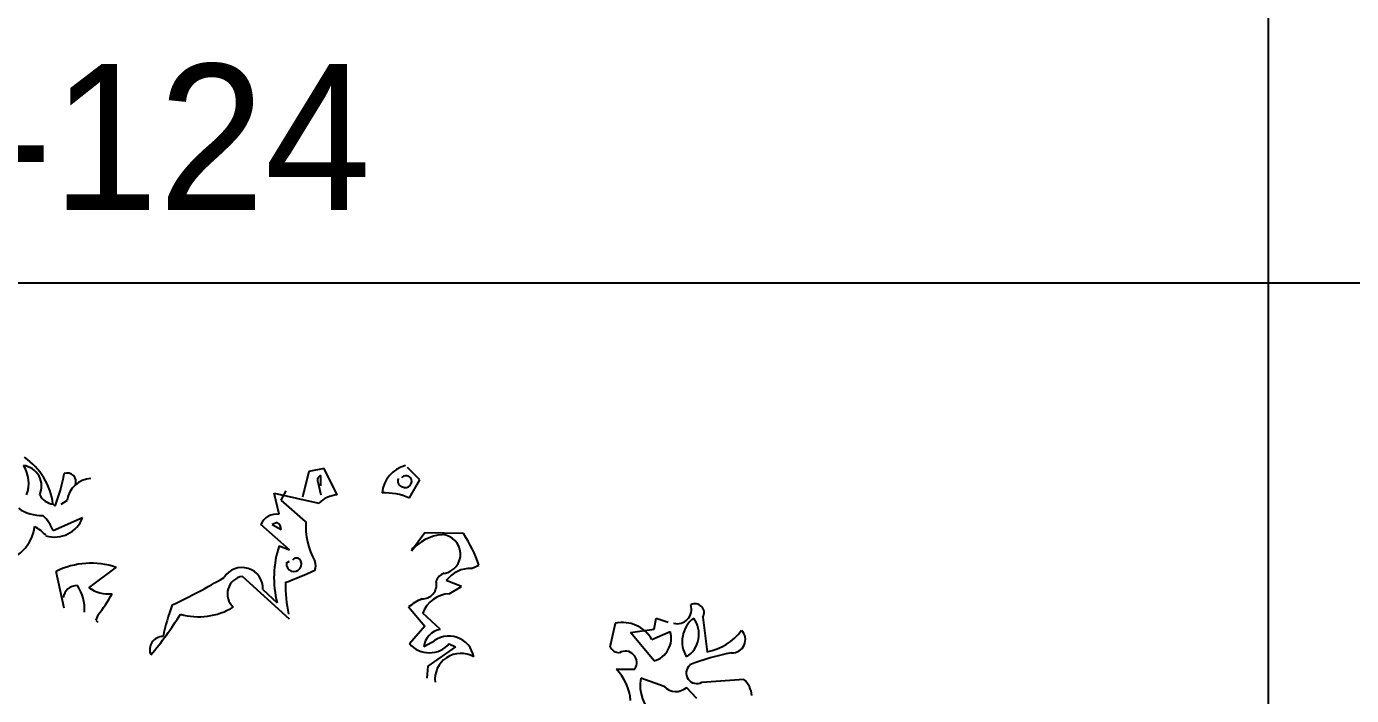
# Model space of a CAD drawing. Header units: millimetres. Extents: x 0 to 25200, y 0 to 17820.
# Drawn here: x 7180 to 8269, y 4371 to 4921 of the extents above; entities that cross this region are included whole.
import ezdxf
from ezdxf.enums import TextEntityAlignment as Align

# ---------------------------------------------------------------- set-up
doc = ezdxf.new("R2010")
doc.units = ezdxf.units.MM
doc.header["$LTSCALE"] = 100
doc.header["$MEASUREMENT"] = 0
for name, color, linetype in [('CO-TREE', 251, 'Continuous'), ('TB-FORM', 7, 'Continuous'), ('TB-TEXT', 4, 'Continuous')]:
    doc.layers.add(name, color=color, linetype=linetype)
doc.styles.add('DH-TEXT', font='')
doc.styles.get('DH-TEXT').set_extended_font_data('HY울릉도L')

# ---------------------------------------------------------------- blocks, each defined once
blk = doc.blocks.new('T-132')
at = {"layer": 'CO-TREE'}
for p, q in [((117.1, 1667.9), (112.1, 1647)), ((129.7, 1670.4), (117.1, 1667.9)), ((140.5, 1648.7), (129.7, 1670.4)), ((208.3, 1661.2), (198.2, 1671.3)), ((124.6, 1659.5), (127.1, 1648.7)), ((127.1, 1656.2), (127.1, 1664.6)), ((199.9, 1646.2), (208.3, 1661.2)), ((-86.2, 1641.1), (-81.1, 1644.5)), ((92.8, 1632.8), (88.7, 1650.3)), ((88.7, 1650.3), (125.5, 1642)), ((94.5, 1644.5), (98.7, 1652)), ((114.6, 1626.9), (94.5, 1644.5)), ((-91.2, 1639.5), (-92.8, 1641.1)), ((-92.8, 1619.4), (-68.6, 1630.3)), ((101.2, 1603.5), (77.8, 1624.4)), ((91.2, 1626.1), (87, 1624.4)), ((87, 1624.4), (94.5, 1620.2)), ((212.5, 1617.7), (201.6, 1602.7)), ((244.2, 1616.9), (212.5, 1617.7)), ((92.8, 1606.8), (101.2, 1603.5)), ((201.6, 1604.3), (202.4, 1603.5)), ((202.4, 1603.5), (202.4, 1605.2)), ((202.4, 1605.2), (204.1, 1605.2)), ((-41, 1589.3), (-63.6, 1572.5)), ((98.7, 1592.6), (101.2, 1594.3)), ((250.9, 1588.4), (256.8, 1591)), ((-83.6, 1555.8), (-90.3, 1585.9)), ((101.2, 1546.6), (62.7, 1581.7)), ((242.6, 1573.4), (230, 1578.4)), ((79.5, 1570.9), (91.2, 1560)), ((232.5, 1567.5), (242.6, 1573.4)), ((199.1, 1556.7), (212.5, 1540.8)), ((-56, 1550), (-57.7, 1545.8)), ((-57.7, 1545.8), (-56, 1544.1)), ((225, 1538.3), (210.8, 1551.6)), ((400.7, 1538.3), (402.3, 1547.5)), ((402.3, 1547.5), (412.4, 1544.1)), ((440.8, 1548.3), (444.2, 1519.9)), ((212.5, 1540.8), (199.9, 1526.5)), ((364.7, 1524), (368.9, 1543.3)), ((381.4, 1535.7), (400.7, 1538.3)), ((400.7, 1512.3), (381.4, 1535.7)), ((399, 1529.9), (414, 1536.6)), ((218.3, 1527.4), (211.6, 1524)), ((237.6, 1524), (215, 1508.1)), ((232.5, 1526.5), (237.6, 1524)), ((215, 1508.1), (214.1, 1498.1)), ((369.7, 1505.6), (384.8, 1505.6)), ((409, 1491.4), (389.8, 1498.1)), ((440, 1494.8), (474.3, 1497.3)), ((435.8, 1481.4), (427.4, 1490.6))]:
    blk.add_line(p, q, dxfattribs=at)
for centre, radius, start, end in [((-148.1, 1633.9), 55.7, 7.4912, 55.1662), ((-119.5, 1655.8), 17.3, 335.7565, 82.0167), ((-140.1, 1658.3), 27.3, 339.3427, 32.4696), ((-234.7, 1694.3), 153.6, 339.0983, 349.4844), ((-81.1, 1659.6), 7.11, 338.825, 111.175), ((203, 1647.9), 25.8, 104.5014, 174.6464), ((-61.1, 1641.9), 20.2, 92.2727, 172.5222), ((127.6, 1661.2), 3.37, 97.1261, 209.7438), ((194.9, 1660), 4.68, 153.4349, 259.6952), ((197, 1659.5), 5.04, 41.635, 138.365), ((196.5, 1660), 5.19, 242.4037, 34.3292), ((-90.8, 1655.8), 14.8, 208.7414, 261.8683), ((141.6, 1625.9), 22.8, 92.8026, 135.1224), ((179.6, 1599.4), 51, 66.4928, 92.5243), ((-103, 1663.1), 31.2, 234.1602, 273.3194), ((90.6, 1619.1), 13.8, 80.5456, 157.5636), ((-141.4, 1626.9), 33.7, 277.1264, 352.8736), ((-125.9, 1591.4), 36.2, 41.2499, 60.1713), ((-122.1, 1608.9), 31.1, 19.6553, 47.7248), ((-91.5, 1638.4), 24.3, 252.6918, 340.4383), ((88, 1620.4), 6.55, 358.7818, 60.708), ((176, 1623.9), 61.4, 177.1858, 208.8034), ((228.9, 1581.7), 34.4, 93.6631, 142.4819), ((225.8, 1600.1), 16, 279.0726, 86.953), ((150.2, 1555.4), 112.4, 18.4576, 33.1844), ((172.4, 1580.6), 83.8, 161.7154, 194.1937), ((-61.6, 1527.9), 64.7, 71.4154, 116.3417), ((62.3, 1571.9), 17.2, 356.6422, 148.3067), ((104.9, 1592), 6.19, 173.9046, 40.3008), ((107, 1592.9), 4, 50.404, 145.8562), ((115, 1590.5), 8.05, 332.1037, 27.8963), ((-214.6, 2024.7), 515.5, 295.2138, 300.5808), ((64.8, 1567.4), 14.5, 98.3779, 228.2236), ((-95.8, 2079.1), 538.4, 291.0824, 293.8764), ((230.9, 1575.1), 9.54, 105.2552, 164.7448), ((250.1, 1563.4), 25, 88.0446, 143.2374), ((-73.2, 1562.8), 11.4, 88.0915, 173.1111), ((-102.5, 1554.6), 35.6, 356.6336, 33.5034), ((-46.9, 1596.9), 29.5, 235.6994, 275.0589), ((-149.3, 1624.8), 119.6, 321.2477, 331.3721), ((254.8, 1578.8), 156.9, 180.7655, 190.2895), ((210.5, 1574.8), 11.5, 267.3974, 13.6576), ((233.7, 1543.1), 24.5, 92.7514, 159.565), ((169.9, 1496.4), 176.1, 159.4137, 168.2079), ((26.9, 1602.5), 53.9, 253.6319, 301.7018), ((253, 1481.2), 92.8, 117.6626, 125.5524), ((419.7, 1554.6), 11.7, 254.6777, 18.5955), ((434.4, 1551.9), 7.38, 331.0155, 118.9845), ((-208.4, 1684.8), 257.7, 319.4582, 328.6575), ((448, 1528.3), 24.2, 127.6066, 211.5185), ((415.5, 1534.3), 22.1, 302.5447, 36.5804), ((227.8, 1522.2), 16.2, 99.7908, 173.6806), ((374.9, 1516.3), 27.6, 29.4122, 102.6628), ((395.4, 1531), 19.4, 285.6053, 16.6216), ((436.6, 1563.9), 44.6, 279.7181, 323.6847), ((464.8, 1529.9), 10.9, 267.2568, 43.8552), ((-2.6, 1521.6), 10.8, 89.6849, 202.935), ((216.2, 1540.4), 21.4, 220.4272, 319.5728), ((232.2, 1512.1), 20.7, 9.9389, 132.3548), ((372.6, 1527.8), 8.79, 205.3469, 267.273), ((242, 1497.2), 21.3, 60.0862, 186.5952), ((377.1, 1511), 9.39, 325.3682, 120.9366), ((495.7, 1348), 173.9, 100.4178, 112.2099), ((339.3, 1476.3), 42.3, 4.652, 43.9571), ((435.9, 1502.5), 8.77, 132.4174, 298.0178), ((423, 1492.4), 33.7, 170.2636, 228.4544), ((418.7, 1500.4), 13.2, 222.9716, 311.8233), ((461.7, 1482.6), 19.3, 3.7321, 49.398)]:
    blk.add_arc(centre, radius, start, end, dxfattribs=at)

msp = doc.modelspace()

# ---------------------------------------------------------------- linework, layer by layer
at = {"layer": 'TB-FORM', "color": 251}
for p, q in [((8200, 16350), (8200, 2598)), ((12000, 4710), (600, 4710))]:
    msp.add_line(p, q, dxfattribs=at)

# ---------------------------------------------------------------- block references
at = {"layer": 'CO-TREE'}
msp.add_blockref('T-132', (7295.1, 2887.3), dxfattribs=at)

# ---------------------------------------------------------------- texts
at = {"layer": 'TB-TEXT', "style": 'DH-TEXT'}
msp.add_text('T-124', height=120, dxfattribs=at).set_placement((7053.3, 4830), align=Align.MIDDLE_LEFT)

doc.saveas('drawing.dxf')
